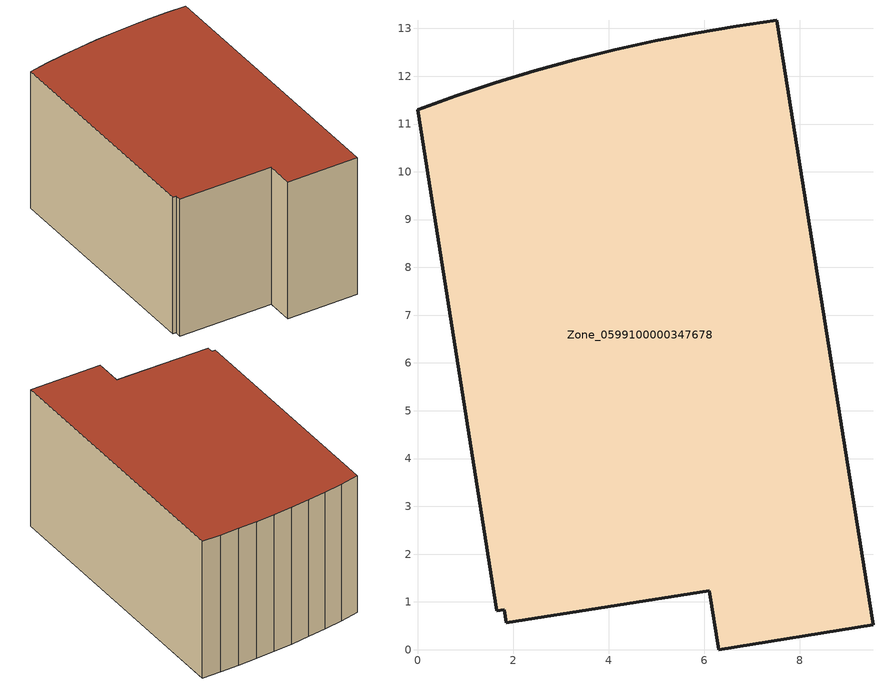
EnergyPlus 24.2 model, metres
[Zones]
Zone_0599100000347678
 floor ground (C_G): 6.11,1.23 1.86,0.57 1.82,0.84 1.66,0.81 0,11.3 0.81,11.59 1.63,11.86 2.46,12.11 3.29,12.34 4.13,12.55 4.97,12.74 5.82,12.9 6.67,13.05 7.52,13.17 9.53,0.52 6.3,0 z0
 wall outside (C_F): 9.53,0.52 7.52,13.17 6.67,13.05 5.82,12.9 4.97,12.74 4.13,12.55 3.29,12.34 2.46,12.11 1.63,11.86 0.81,11.59 0,11.3 1.66,0.81 1.82,0.84 1.86,0.57 6.11,1.23 6.3,0 9.53,0.52 z0:6.55
 roof outside (C_R): 1.86,0.57 6.11,1.23 6.3,0 9.53,0.52 7.52,13.17 6.67,13.05 5.82,12.9 4.97,12.74 4.13,12.55 3.29,12.34 2.46,12.11 1.63,11.86 0.81,11.59 0,11.3 1.66,0.81 1.82,0.84 z6.55
[BUILDING]
Pand.0599100000347678: North Axis=0; Terrain=City; Loads Convergence Tolerance Value=0.04; Temperature Convergence Tolerance Value=0.4; Solar Distribution=FullExterior; Maximum Number of Warmup Days=25; Minimum Number of Warmup Days=1
[Site:Location]
Rotterdam.The.Hague.AP_ZH_NLD Design_Conditions: Latitude=51.96; Longitude=4.45; Time Zone=1; Elevation=-4.5
[SITE:GROUNDTEMPERATURE:BUILDINGSURFACE]
18, 18, 18, 18, 18, 18, 18, 18, 18, 18, 18, 18
[MATERIAL] Thermal Absorptance=0.9; Solar Absorptance=0.7; Visible Absorptance=0.7
Name | Roughness | Thickness | Conductivity | Density | Specific Heat
G.D.1992-2005 | MediumSmooth | 0.15 | 0.06 | 540 | 1210
F.D.1992-2005 | Rough | 0.3 | 0.12 | 1920 | 840
R.D.1992-2005 | MediumRough | 0.2 | 0.08 | 1500 | 1000
[CONSTRUCTION]
C_G: G.D.1992-2005
C_F: F.D.1992-2005
C_R: R.D.1992-2005
[ZONE]
Zone_0599100000347678: Type=1; Multiplier=1; Ceiling Height=Autocalculate; Volume=Autocalculate; Floor Area=autocalculate; Part of Total Floor Area=Yes
[ZONEINFILTRATION:DESIGNFLOWRATE]
Infil_Zone_0599100000347678: Zone or ZoneList or Space or SpaceList=Zone_0599100000347678; Schedule=AlwaysOn; Design Flow Rate Calculation Method=Flow/Area; Flow Rate per Floor Area=0.0021; Constant Term Coefficient=1; Temperature Term Coefficient=0; Velocity Term Coefficient=0; Velocity Squared Term Coefficient=0
[HVACTEMPLATE:ZONE:IDEALLOADSAIRSYSTEM]
Zone_0599100000347678: Maximum Heating Supply Air Temperature=50; Minimum Cooling Supply Air Temperature=13; Maximum Heating Supply Air Humidity Ratio=0.0156; Minimum Cooling Supply Air Humidity Ratio=0.0077; Heating Limit=NoLimit; Cooling Limit=NoLimit; Dehumidification Control Type=ConstantSensibleHeatRatio; Cooling Sensible Heat Ratio=0.7; Dehumidification Setpoint=60; Humidification Control Type=None; Humidification Setpoint=30; Outdoor Air Method=None; Outdoor Air Flow Rate per Person=0.00944; Outdoor Air Flow Rate per Zone Floor Area=0; Outdoor Air Flow Rate per Zone=0; Demand Controlled Ventilation Type=None; Outdoor Air Economizer Type=NoEconomizer; Heat Recovery Type=None; Sensible Heat Recovery Effectiveness=0.7; Latent Heat Recovery Effectiveness=0.65
[ZONECONTROL:THERMOSTAT]
ThermostatControl_Zone_0599100000347678: Zone or ZoneList=Zone_0599100000347678; Control Type Schedule=DualSetpointControlType; Control 1=Thermostat_Zone_0599100000347678; Temperature Difference Between Cutout And Setpoint=0
[THERMOSTATSETPOINT:DUALSETPOINT]
Thermostat_Zone_0599100000347678: Heating Setpoint Temperature Schedule=HeatingSetpoint_Zone_0599100000347678; Cooling Setpoint Temperature Schedule=CoolingSetpoint_Zone_0599100000347678
[SCHEDULE:COMPACT]
HeatingSetpoint_Zone_0599100000347678: Through: 12/31, For: AllDays, Until: 24:00, 21
CoolingSetpoint_Zone_0599100000347678: Through: 12/31, For: AllDays, Until: 24:00, 24
DualSetpointControlType: Through: 12/31, For: AllDays, Until: 24:00, 4
AlwaysOn: Through: 12/31, For: AllDays, Until: 24:00, 1
